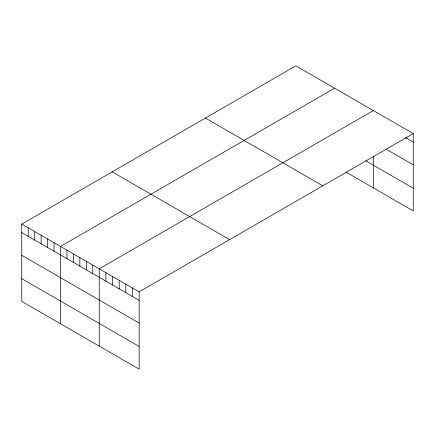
<?xml version="1.0" encoding="UTF-8"?>
<svg xmlns="http://www.w3.org/2000/svg" width="435" height="435" viewBox="0 0 435 435"><rect width="100%" height="100%" fill="white"/><g stroke="black" fill="none" stroke-linecap="round" stroke-linejoin="round"><path stroke-width="0.65" d="M413.25 133.61L139.146 291.863L139.146 369.168L21.75 301.39L21.75 224.085L295.854 65.832L413.25 133.61L413.25 210.915L345.749 171.945M334.597 88.196L60.492 246.449L60.492 323.76M373.333 110.566L99.234 268.814L99.234 346.124M405.491 137.618L413.25 142.104M386.639 149.45L413.25 164.811M365.704 160.76L413.25 188.208M205.402 118.054L322.797 185.832M112.203 171.858L229.598 239.636M21.75 224.085L139.146 291.863M21.75 232.573L139.146 300.351M21.75 255.285L139.146 323.064M21.75 278.683L139.146 346.461M406.6 136.954L406.6 138.259M373.333 156.062L373.333 187.871M132.496 288.019L132.496 296.512M125.84 284.18L125.84 292.673M119.19 280.341L119.19 288.829M112.534 276.497L112.534 284.99M105.884 272.658L105.884 281.151M92.775 265.089L92.775 273.582M86.32 261.359L86.32 269.852M79.861 257.634L79.861 266.122M73.406 253.904L73.406 262.397M66.947 250.179L66.947 258.667M54.032 242.719L54.032 251.212M47.578 238.994L47.578 247.488M41.118 235.264L41.118 243.758M34.664 231.54L34.664 240.028M28.204 227.809L28.204 236.303"/></g></svg>
